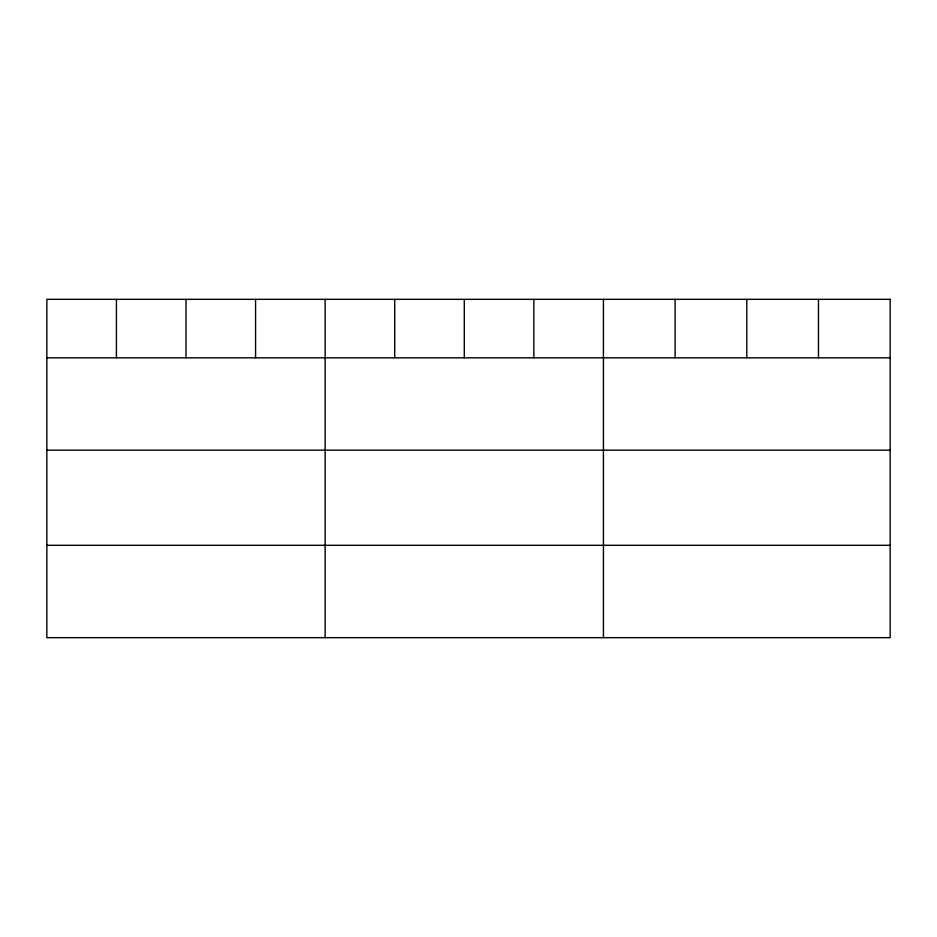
<?xml version="1.0" encoding="UTF-8"?>
<svg xmlns="http://www.w3.org/2000/svg" width="937" height="937" viewBox="0 0 937 937"><rect width="100%" height="100%" fill="white"/><g stroke="black" fill="none" stroke-linecap="round" stroke-linejoin="round"><path stroke-width="1.41" d="M46.85 357.805L890.15 357.805M46.85 450.158L890.15 450.158M46.85 545.311L890.15 545.311M818.469 299.336L818.469 357.805M746.789 299.336L746.789 357.805M675.108 299.336L675.108 357.805M603.428 299.336L603.428 637.664M533.856 299.336L533.856 357.805M464.283 299.336L464.283 357.805M394.711 299.336L394.711 357.805M325.139 299.336L325.139 637.664M255.567 299.336L255.567 357.805M185.994 299.336L185.994 357.805M116.422 299.336L116.422 357.805M890.15 299.336L46.85 299.336L46.85 637.664L890.15 637.664L890.15 299.336"/></g></svg>
